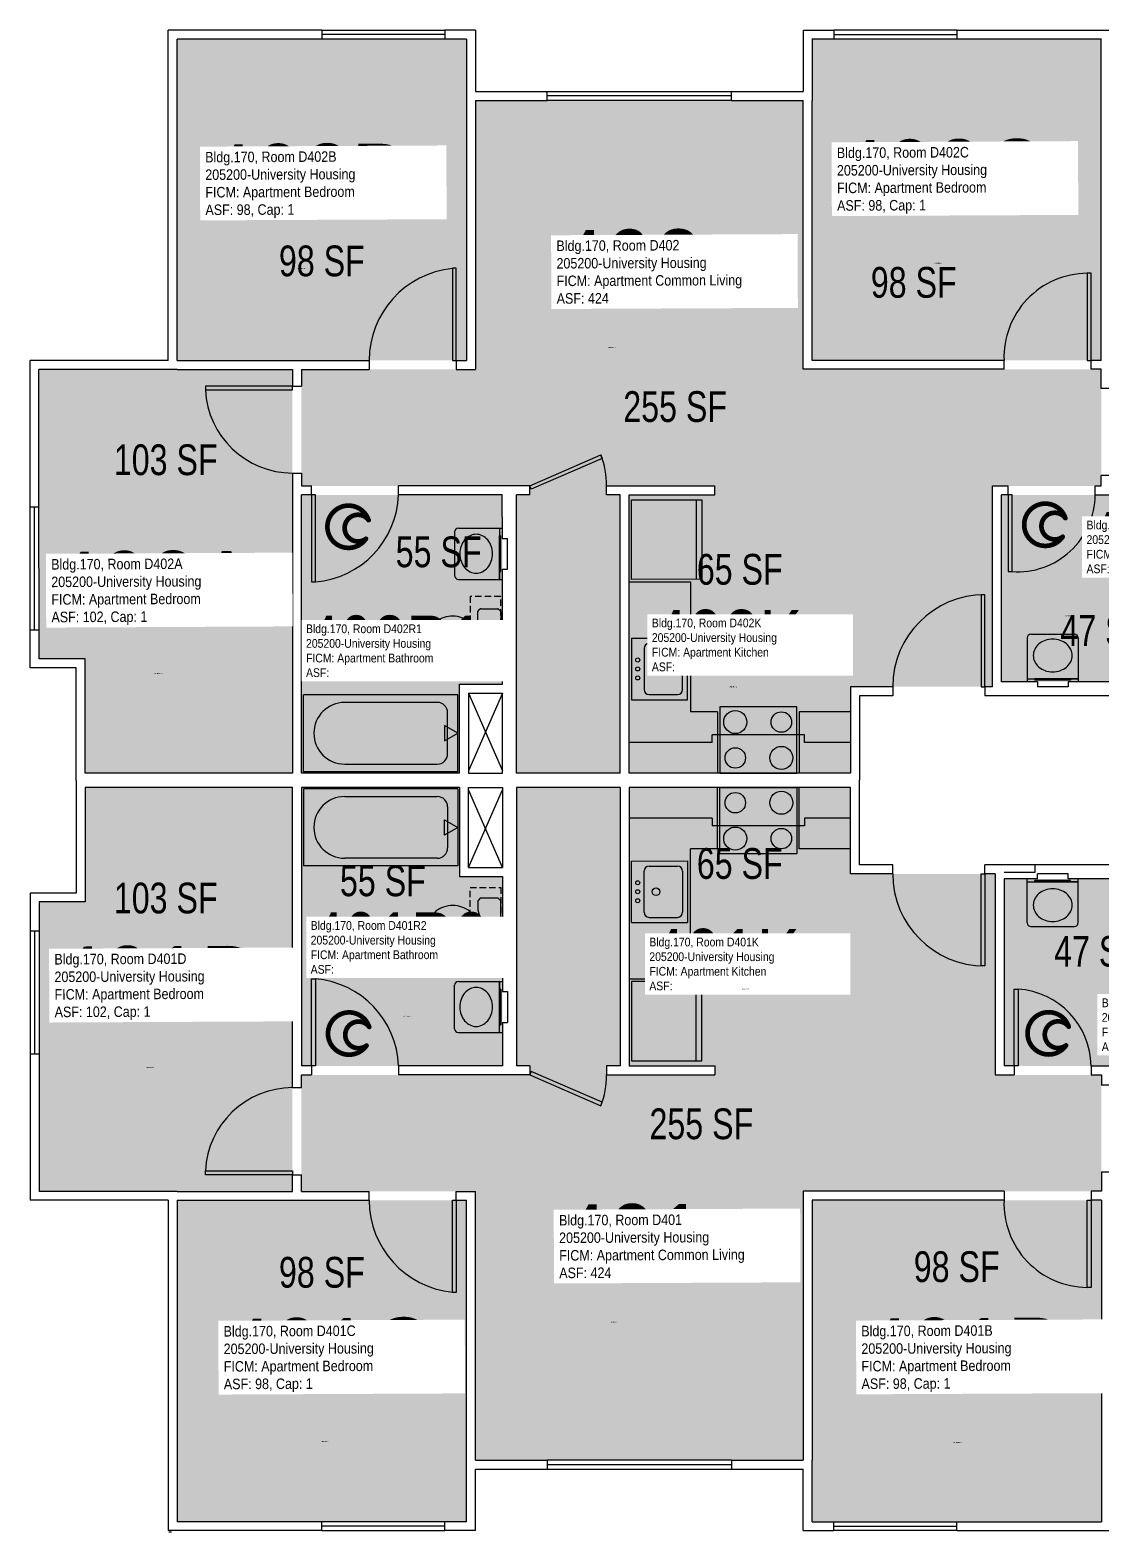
# Model space of a CAD drawing. Header units: inches. Extents: x -54 to 1674, y -51 to 2064.
# Drawn here: x -54 to 365, y 0 to 587 of the extents above; entities that cross this region are included whole.
import ezdxf
from ezdxf.enums import TextEntityAlignment as Align

# ---------------------------------------------------------------- set-up
doc = ezdxf.new("R2010")
doc.units = ezdxf.units.IN
doc.header["$LTSCALE"] = 10
doc.header["$MEASUREMENT"] = 0
doc.linetypes.add('DASHED2', pattern=[0.375, 0.25, -0.125])
doc.layers.get('0').update_dxf_attribs({"linetype": 'CONTINUOUS'})
for name, color, linetype in [('A-DOOR', 2, 'CONTINUOUS'), ('A-FLOR', 3, 'CONTINUOUS'), ('A-GLAZ', 1, 'CONTINUOUS'), ('A-IDEN-ICON', 4, 'CONTINUOUS'), ('A-IDEN-RNUM', 7, 'CONTINUOUS'), ('A-IDEN-SNUM', 4, 'CONTINUOUS'), ('A-IDEN-VNUM', 4, 'CONTINUOUS'), ('A-WALL', 5, 'CONTINUOUS'), ('AREA-TEXT', 3, 'CONTINUOUS'), ('P-SANR-FIXT', 2, 'CONTINUOUS'), ('Rooms-Category-Color', 7, 'CONTINUOUS'), ('Rooms-College-Color', 7, 'CONTINUOUS'), ('Rooms-Department-Color', 7, 'CONTINUOUS'), ('Rooms-Division-Color', 7, 'CONTINUOUS'), ('Rooms-Information', 7, 'CONTINUOUS')]:
    doc.layers.add(name, color=color, linetype=linetype)
doc.styles.add('CP_AREA', font='arial.ttf', dxfattribs={"height": 15})
doc.styles.add('CP_ROOMSNUMBER', font='arial.ttf', dxfattribs={"height": 1})
doc.styles.add('CP_ROOMVNUMBER', font='arial.ttf', dxfattribs={"width": 0.85, "height": 0.075})

# ---------------------------------------------------------------- blocks, each defined once
blk = doc.blocks.new('CPBATH')
at = {"color": 0, "linetype": 'ByBlock', "const_width": 0.0127}
for points in [[(0.0571, 0.0168, 0.861492), (-0.0551, 0, 1)], [(-0.0551, 0, 0.726902), (0.0487, -0.0337, 1)], [(0.0571, 0.0168, 0.729002), (-0.0084, -0.0042, 1)], [(-0.0084, -0.0042, 0.609468), (0.0487, -0.0337, 1)]]:
    blk.add_lwpolyline(points, format="xyb", dxfattribs=at)
at = {"color": 0, "linetype": 'ByBlock', "const_width": 0.00637}
for points in [[(0.0544, 0.0152, 1), (0.0599, 0.0184, 1)], [(0.0459, -0.0353, 1), (0.0515, -0.0321, 1)]]:
    blk.add_lwpolyline(points, format="xyb", close=True, dxfattribs=at)

msp = doc.modelspace()

# ---------------------------------------------------------------- hatches: boundary and pattern name
at = {"layer": 'Rooms-Category-Color', "true_color": 0x728ef3}
for points in [[(3.28, 457.51), (116.28, 457.51), (116.28, 583.01), (3.28, 583.01)], [(251.28, 457.52), (364.28, 457.52), (364.28, 583.02), (251.28, 583.02)], [(360.29, 408.51), (364.29, 408.51), (364.29, 412.51), (364.29, 454.01), (247.79, 454.01), (247.79, 559.01), (119.79, 559.01), (119.79, 454.01), (51.79, 454.01), (51.79, 408.51), (55.79, 408.51), (89.79, 408.51), (141.04, 408.51), (141.04, 405.01), (135.79, 405.01), (135.79, 296.26), (176.29, 296.26), (176.29, 405.01), (171.04, 405.01), (171.04, 408.51), (213.28, 408.51), (213.28, 405.01), (266.29, 405.01), (266.29, 330.06), (321.79, 330.06), (321.79, 408.51)], [(-32.71, 296.26), (48.29, 296.26), (48.28, 454.01), (-50.72, 454.01), (-50.71, 341.01), (-32.71, 341.01)], [(89.79, 405.01), (51.79, 405.01), (51.79, 296.26), (113.54, 296.26), (113.54, 331.01), (130.29, 331.01), (130.29, 405.01)], [(266.29, 405.01), (179.79, 405.01), (179.79, 296.26), (266.29, 296.26)], [(329.29, 405.01), (325.29, 405.01), (325.29, 332.01), (397.79, 332.01), (397.79, 367.01), (437.79, 367.01), (437.79, 405.01), (359.29, 405.01)], [(-32.71, 290.76), (48.29, 290.76), (48.29, 133.01), (-50.71, 133.01), (-50.71, 246.01), (-32.71, 246.01)], [(89.79, 182.01), (51.79, 182.01), (51.79, 290.76), (113.54, 290.76), (113.54, 256.01), (130.29, 256.01), (130.29, 182.01)], [(360.29, 178.51), (364.29, 178.51), (364.29, 174.51), (364.29, 133.01), (247.79, 133.01), (247.79, 28.01), (119.79, 28.01), (119.79, 133.01), (51.79, 133.01), (51.79, 178.51), (55.79, 178.51), (89.79, 178.51), (141.04, 178.51), (141.04, 182.01), (135.79, 182.01), (135.79, 290.76), (176.29, 290.76), (176.29, 182.01), (171.04, 182.01), (171.04, 178.51), (213.28, 178.51), (213.28, 182.01), (266.29, 182.01), (266.29, 256.97), (322.79, 257.01), (322.79, 178.51)], [(266.29, 182.01), (179.79, 182.01), (179.79, 290.76), (266.29, 290.76)], [(330.29, 182.01), (326.29, 182.01), (326.29, 255.01), (398.79, 255.01), (398.79, 220.01), (438.79, 220.01), (438.79, 182.01), (360.29, 182.01)], [(3.29, 129.51), (116.29, 129.51), (116.29, 4.01), (3.29, 4.01)], [(251.29, 129.52), (364.29, 129.52), (364.29, 4.02), (251.29, 4.02)]]:
    msp.add_hatch(color=171, dxfattribs=at).paths.add_polyline_path(points)
at = {"layer": 'Rooms-College-Color', "true_color": 0xadadad}
for points in [[(3.28, 457.51), (116.28, 457.51), (116.28, 583.01), (3.28, 583.01)], [(251.28, 457.52), (364.28, 457.52), (364.28, 583.02), (251.28, 583.02)], [(360.29, 408.51), (364.29, 408.51), (364.29, 412.51), (364.29, 454.01), (247.79, 454.01), (247.79, 559.01), (119.79, 559.01), (119.79, 454.01), (51.79, 454.01), (51.79, 408.51), (55.79, 408.51), (89.79, 408.51), (141.04, 408.51), (141.04, 405.01), (135.79, 405.01), (135.79, 296.26), (176.29, 296.26), (176.29, 405.01), (171.04, 405.01), (171.04, 408.51), (213.28, 408.51), (213.28, 405.01), (266.29, 405.01), (266.29, 330.06), (321.79, 330.06), (321.79, 408.51)], [(-32.71, 296.26), (48.29, 296.26), (48.28, 454.01), (-50.72, 454.01), (-50.71, 341.01), (-32.71, 341.01)], [(89.79, 405.01), (51.79, 405.01), (51.79, 296.26), (113.54, 296.26), (113.54, 331.01), (130.29, 331.01), (130.29, 405.01)], [(266.29, 405.01), (179.79, 405.01), (179.79, 296.26), (266.29, 296.26)], [(329.29, 405.01), (325.29, 405.01), (325.29, 332.01), (397.79, 332.01), (397.79, 367.01), (437.79, 367.01), (437.79, 405.01), (359.29, 405.01)], [(-32.71, 290.76), (48.29, 290.76), (48.29, 133.01), (-50.71, 133.01), (-50.71, 246.01), (-32.71, 246.01)], [(89.79, 182.01), (51.79, 182.01), (51.79, 290.76), (113.54, 290.76), (113.54, 256.01), (130.29, 256.01), (130.29, 182.01)], [(360.29, 178.51), (364.29, 178.51), (364.29, 174.51), (364.29, 133.01), (247.79, 133.01), (247.79, 28.01), (119.79, 28.01), (119.79, 133.01), (51.79, 133.01), (51.79, 178.51), (55.79, 178.51), (89.79, 178.51), (141.04, 178.51), (141.04, 182.01), (135.79, 182.01), (135.79, 290.76), (176.29, 290.76), (176.29, 182.01), (171.04, 182.01), (171.04, 178.51), (213.28, 178.51), (213.28, 182.01), (266.29, 182.01), (266.29, 256.97), (322.79, 257.01), (322.79, 178.51)], [(266.29, 182.01), (179.79, 182.01), (179.79, 290.76), (266.29, 290.76)], [(330.29, 182.01), (326.29, 182.01), (326.29, 255.01), (398.79, 255.01), (398.79, 220.01), (438.79, 220.01), (438.79, 182.01), (360.29, 182.01)], [(3.29, 129.51), (116.29, 129.51), (116.29, 4.01), (3.29, 4.01)], [(251.29, 129.52), (364.29, 129.52), (364.29, 4.02), (251.29, 4.02)]]:
    msp.add_hatch(color=253, dxfattribs=at).paths.add_polyline_path(points)
at = {"layer": 'Rooms-Department-Color', "true_color": 0x604aed}
for points in [[(3.28, 457.51), (116.28, 457.51), (116.28, 583.01), (3.28, 583.01)], [(251.28, 457.52), (364.28, 457.52), (364.28, 583.02), (251.28, 583.02)], [(360.29, 408.51), (364.29, 408.51), (364.29, 412.51), (364.29, 454.01), (247.79, 454.01), (247.79, 559.01), (119.79, 559.01), (119.79, 454.01), (51.79, 454.01), (51.79, 408.51), (55.79, 408.51), (89.79, 408.51), (141.04, 408.51), (141.04, 405.01), (135.79, 405.01), (135.79, 296.26), (176.29, 296.26), (176.29, 405.01), (171.04, 405.01), (171.04, 408.51), (213.28, 408.51), (213.28, 405.01), (266.29, 405.01), (266.29, 330.06), (321.79, 330.06), (321.79, 408.51)], [(-32.71, 296.26), (48.29, 296.26), (48.28, 454.01), (-50.72, 454.01), (-50.71, 341.01), (-32.71, 341.01)], [(89.79, 405.01), (51.79, 405.01), (51.79, 296.26), (113.54, 296.26), (113.54, 331.01), (130.29, 331.01), (130.29, 405.01)], [(266.29, 405.01), (179.79, 405.01), (179.79, 296.26), (266.29, 296.26)], [(329.29, 405.01), (325.29, 405.01), (325.29, 332.01), (397.79, 332.01), (397.79, 367.01), (437.79, 367.01), (437.79, 405.01), (359.29, 405.01)], [(-32.71, 290.76), (48.29, 290.76), (48.29, 133.01), (-50.71, 133.01), (-50.71, 246.01), (-32.71, 246.01)], [(89.79, 182.01), (51.79, 182.01), (51.79, 290.76), (113.54, 290.76), (113.54, 256.01), (130.29, 256.01), (130.29, 182.01)], [(360.29, 178.51), (364.29, 178.51), (364.29, 174.51), (364.29, 133.01), (247.79, 133.01), (247.79, 28.01), (119.79, 28.01), (119.79, 133.01), (51.79, 133.01), (51.79, 178.51), (55.79, 178.51), (89.79, 178.51), (141.04, 178.51), (141.04, 182.01), (135.79, 182.01), (135.79, 290.76), (176.29, 290.76), (176.29, 182.01), (171.04, 182.01), (171.04, 178.51), (213.28, 178.51), (213.28, 182.01), (266.29, 182.01), (266.29, 256.97), (322.79, 257.01), (322.79, 178.51)], [(266.29, 182.01), (179.79, 182.01), (179.79, 290.76), (266.29, 290.76)], [(330.29, 182.01), (326.29, 182.01), (326.29, 255.01), (398.79, 255.01), (398.79, 220.01), (438.79, 220.01), (438.79, 182.01), (360.29, 182.01)], [(3.29, 129.51), (116.29, 129.51), (116.29, 4.01), (3.29, 4.01)], [(251.29, 129.52), (364.29, 129.52), (364.29, 4.02), (251.29, 4.02)]]:
    msp.add_hatch(color=173, dxfattribs=at).paths.add_polyline_path(points)
at = {"layer": 'Rooms-Division-Color', "true_color": 0x604aed}
for points in [[(3.28, 457.51), (116.28, 457.51), (116.28, 583.01), (3.28, 583.01)], [(251.28, 457.52), (364.28, 457.52), (364.28, 583.02), (251.28, 583.02)], [(360.29, 408.51), (364.29, 408.51), (364.29, 412.51), (364.29, 454.01), (247.79, 454.01), (247.79, 559.01), (119.79, 559.01), (119.79, 454.01), (51.79, 454.01), (51.79, 408.51), (55.79, 408.51), (89.79, 408.51), (141.04, 408.51), (141.04, 405.01), (135.79, 405.01), (135.79, 296.26), (176.29, 296.26), (176.29, 405.01), (171.04, 405.01), (171.04, 408.51), (213.28, 408.51), (213.28, 405.01), (266.29, 405.01), (266.29, 330.06), (321.79, 330.06), (321.79, 408.51)], [(-32.71, 296.26), (48.29, 296.26), (48.28, 454.01), (-50.72, 454.01), (-50.71, 341.01), (-32.71, 341.01)], [(89.79, 405.01), (51.79, 405.01), (51.79, 296.26), (113.54, 296.26), (113.54, 331.01), (130.29, 331.01), (130.29, 405.01)], [(266.29, 405.01), (179.79, 405.01), (179.79, 296.26), (266.29, 296.26)], [(329.29, 405.01), (325.29, 405.01), (325.29, 332.01), (397.79, 332.01), (397.79, 367.01), (437.79, 367.01), (437.79, 405.01), (359.29, 405.01)], [(-32.71, 290.76), (48.29, 290.76), (48.29, 133.01), (-50.71, 133.01), (-50.71, 246.01), (-32.71, 246.01)], [(89.79, 182.01), (51.79, 182.01), (51.79, 290.76), (113.54, 290.76), (113.54, 256.01), (130.29, 256.01), (130.29, 182.01)], [(360.29, 178.51), (364.29, 178.51), (364.29, 174.51), (364.29, 133.01), (247.79, 133.01), (247.79, 28.01), (119.79, 28.01), (119.79, 133.01), (51.79, 133.01), (51.79, 178.51), (55.79, 178.51), (89.79, 178.51), (141.04, 178.51), (141.04, 182.01), (135.79, 182.01), (135.79, 290.76), (176.29, 290.76), (176.29, 182.01), (171.04, 182.01), (171.04, 178.51), (213.28, 178.51), (213.28, 182.01), (266.29, 182.01), (266.29, 256.97), (322.79, 257.01), (322.79, 178.51)], [(266.29, 182.01), (179.79, 182.01), (179.79, 290.76), (266.29, 290.76)], [(330.29, 182.01), (326.29, 182.01), (326.29, 255.01), (398.79, 255.01), (398.79, 220.01), (438.79, 220.01), (438.79, 182.01), (360.29, 182.01)], [(3.29, 129.51), (116.29, 129.51), (116.29, 4.01), (3.29, 4.01)], [(251.29, 129.52), (364.29, 129.52), (364.29, 4.02), (251.29, 4.02)]]:
    msp.add_hatch(color=173, dxfattribs=at).paths.add_polyline_path(points)

# ---------------------------------------------------------------- linework, layer by layer
at = {"layer": 'A-DOOR'}
for p, q in [((110.78, 493.51), (110.78, 457.51)), ((112.28, 493.51), (110.78, 493.51)), ((112.28, 457.51), (112.28, 493.51)), ((358.77, 491.52), (358.78, 457.52)), ((360.27, 491.52), (358.77, 491.52)), ((360.28, 457.52), (360.27, 491.52)), ((110.78, 457.51), (112.28, 457.51)), ((358.78, 457.52), (360.28, 457.52)), ((14.28, 447.51), (14.28, 446.01)), ((48.28, 447.51), (14.28, 447.51)), ((14.28, 446.01), (48.28, 446.01)), ((48.28, 446.01), (48.28, 447.51)), ((141.03, 408.51), (168.83, 420.57)), ((169.33, 419.25), (141.54, 407.19)), ((168.83, 420.57), (169.33, 419.25)), ((55.78, 405.01), (55.79, 371.01)), ((57.28, 405.01), (55.78, 405.01)), ((57.29, 371.01), (57.28, 405.01)), ((141.54, 407.19), (141.03, 408.51)), ((327.91, 405.02), (327.91, 375.02)), ((329.41, 405.02), (327.91, 405.02)), ((329.41, 375.02), (329.41, 405.02)), ((55.79, 371.01), (57.29, 371.01)), ((327.91, 375.02), (329.41, 375.02)), ((317.29, 366.02), (317.29, 330.02)), ((318.79, 366.02), (317.29, 366.02)), ((318.79, 330.02), (318.79, 366.02)), ((317.29, 330.02), (318.79, 330.02)), ((317.29, 221.02), (317.29, 257.02)), ((317.29, 257.02), (318.79, 257.02)), ((318.79, 257.02), (318.79, 221.02)), ((318.79, 221.02), (317.29, 221.02)), ((55.79, 216.01), (57.29, 216.01)), ((55.79, 182.01), (55.79, 216.01)), ((57.29, 216.01), (57.29, 182.01)), ((330.29, 212.02), (331.79, 212.02)), ((330.29, 182.02), (330.29, 212.02)), ((331.79, 212.02), (331.79, 182.02)), ((57.29, 182.01), (55.79, 182.01)), ((331.79, 182.02), (330.29, 182.02)), ((141.54, 179.84), (141.04, 178.51)), ((141.04, 178.51), (168.83, 166.46)), ((169.33, 167.78), (141.54, 179.84)), ((168.83, 166.46), (169.33, 167.78)), ((14.29, 141.01), (48.29, 141.01)), ((14.29, 139.51), (14.29, 141.01)), ((48.29, 141.01), (48.29, 139.51)), ((48.29, 139.51), (14.29, 139.51)), ((110.79, 93.51), (110.79, 129.51)), ((110.79, 129.51), (112.29, 129.51)), ((112.29, 129.51), (112.29, 93.51)), ((358.78, 95.52), (358.79, 129.52)), ((358.79, 129.52), (360.29, 129.52)), ((360.29, 129.52), (360.28, 95.52)), ((360.28, 95.52), (358.78, 95.52)), ((112.29, 93.51), (110.79, 93.51))]:
    msp.add_line(p, q, dxfattribs=at)
for centre, radius, start, end in [((114.28, 457.51), 36, 95.58027, 180.00104), ((358.99, 458.78), 32.74, 90.37521, 182.2112), ((48.4, 447.66), 34.15, 182.77323, 269.81318), ((137.03, 408.51), 34, 0.00104, 20.76941), ((54.27, 406.42), 35.54, 274.86122, 357.72518), ((331.54, 405.31), 30.37, 265.97113, 359.44972), ((318.79, 330.02), 36, 90.00104, 180.00104), ((318.79, 257.02), 36, 180.00104, 270.00104), ((54.28, 180.6), 35.54, 2.27689, 85.14085), ((329.7, 181.49), 30.6, 0.98264, 86.08183), ((137.04, 178.51), 34, 339.23266, 0.00104), ((48.4, 139.36), 34.15, 90.1889, 177.22884), ((114.29, 129.51), 36, 180.00104, 264.4218), ((358.99, 128.26), 32.74, 177.79087, 269.62686)]:
    msp.add_arc(centre, radius, start, end, dxfattribs=at)
at = {"layer": 'A-FLOR'}
for p, q in [((130.29, 327.51), (117.04, 297.26)), ((117.04, 327.51), (130.29, 297.26)), ((130.29, 259.51), (117.04, 289.76)), ((117.04, 259.51), (130.29, 289.76))]:
    msp.add_line(p, q, dxfattribs=at)
at = {"layer": 'A-GLAZ'}
for p, q in [((59.78, 586.51), (107.78, 586.51)), ((107.78, 584.76), (59.78, 584.76)), ((107.78, 583.01), (59.78, 583.01)), ((307.78, 586.52), (259.78, 586.52)), ((259.78, 584.77), (307.78, 584.77)), ((259.78, 583.02), (307.78, 583.02)), ((147.78, 562.51), (219.78, 562.52)), ((219.78, 560.77), (147.78, 560.76)), ((219.78, 559.02), (147.78, 559.01)), ((-54.21, 352.26), (-54.22, 400.26)), ((-52.46, 352.26), (-52.47, 400.26)), ((-50.71, 352.26), (-50.72, 400.26)), ((-54.21, 234.76), (-54.21, 186.76)), ((-52.46, 234.76), (-52.46, 186.76)), ((-50.71, 234.76), (-50.71, 186.76)), ((219.79, 28.02), (147.79, 28.01)), ((219.79, 26.27), (147.79, 26.26)), ((147.79, 24.51), (219.79, 24.52)), ((107.79, 4.01), (59.79, 4.01)), ((107.79, 2.26), (59.79, 2.26)), ((59.79, 0.51), (107.79, 0.51)), ((259.79, 4.02), (307.79, 4.02)), ((259.79, 2.27), (307.79, 2.27)), ((307.79, 0.52), (259.79, 0.52))]:
    msp.add_line(p, q, dxfattribs=at)
at = {"layer": 'A-WALL'}
for p, q in [((307.78, 586.52), (367.78, 586.52)), ((59.78, 586.51), (-0.22, 586.51)), ((-0.22, 457.51), (-0.22, 586.51)), ((59.78, 583.01), (3.28, 583.01)), ((3.28, 457.51), (3.28, 583.01)), ((59.78, 586.51), (59.78, 583.01)), ((107.78, 586.51), (107.78, 583.01)), ((119.78, 586.51), (107.78, 586.51)), ((116.28, 583.01), (107.78, 583.01)), ((116.28, 583.01), (116.28, 560.01)), ((119.78, 586.51), (119.78, 562.51)), ((247.78, 586.52), (247.78, 562.52)), ((247.78, 586.52), (259.78, 586.52)), ((251.28, 583.02), (251.28, 559.02)), ((251.28, 583.02), (259.78, 583.02)), ((259.78, 586.52), (259.78, 583.02)), ((307.78, 586.52), (307.78, 583.02)), ((307.78, 583.02), (364.28, 583.02)), ((364.28, 536.52), (364.28, 583.02)), ((116.28, 560.01), (116.28, 457.51)), ((119.78, 562.51), (147.78, 562.51)), ((119.78, 559.01), (147.78, 559.01)), ((119.78, 559.01), (119.78, 454.01)), ((147.78, 559.01), (147.78, 562.51)), ((219.78, 559.02), (219.78, 562.52)), ((219.78, 562.52), (247.78, 562.52)), ((219.78, 559.02), (247.78, 559.02)), ((247.78, 454.02), (247.78, 559.02)), ((251.28, 457.52), (251.28, 559.02)), ((364.28, 457.52), (364.28, 536.52)), ((-0.22, 457.51), (-54.22, 457.51)), ((-54.22, 400.26), (-54.22, 457.51)), ((3.28, 457.51), (78.28, 457.51)), ((78.28, 457.51), (78.28, 454.01)), ((112.28, 457.51), (112.28, 454.01)), ((112.28, 457.51), (116.28, 457.51)), ((326.28, 457.52), (251.28, 457.52)), ((326.28, 454.02), (326.28, 457.52)), ((360.28, 454.02), (360.28, 457.52)), ((364.28, 457.52), (360.28, 457.52)), ((3.28, 454.01), (-50.72, 454.01)), ((-50.72, 400.26), (-50.72, 454.01)), ((3.28, 454.01), (48.28, 454.01)), ((48.28, 454.01), (48.28, 447.51)), ((51.78, 454.01), (51.78, 447.51)), ((51.78, 454.01), (78.28, 454.01)), ((112.28, 454.01), (119.78, 454.01)), ((326.28, 454.02), (247.78, 454.02)), ((364.28, 454.02), (360.28, 454.02)), ((364.28, 446.52), (364.28, 454.02)), ((48.28, 447.51), (51.78, 447.51)), ((367.78, 446.52), (364.28, 446.52)), ((48.28, 413.51), (51.78, 413.51)), ((48.28, 413.51), (48.29, 296.26)), ((367.76, 412.52), (364.28, 412.52)), ((364.28, 408.52), (364.28, 412.52)), ((51.78, 408.51), (55.78, 408.51)), ((55.78, 405.01), (51.78, 405.01)), ((51.79, 296.26), (51.78, 405.01)), ((55.78, 405.01), (55.78, 408.51)), ((55.78, 405.01), (55.78, 408.51)), ((89.78, 405.01), (89.78, 408.51)), ((141.03, 408.51), (89.78, 408.51)), ((130.28, 405.01), (89.78, 405.01)), ((130.29, 388.01), (130.28, 405.01)), ((135.79, 296.26), (135.78, 405.01)), ((141.03, 405.01), (141.03, 408.51)), ((171.03, 408.51), (213.27, 408.52)), ((171.03, 405.01), (171.03, 408.51)), ((176.29, 296.26), (176.28, 405.01)), ((179.78, 405.01), (213.27, 405.02)), ((179.79, 296.26), (179.78, 405.01)), ((213.27, 405.02), (213.27, 408.52)), ((321.78, 408.52), (327.91, 408.52)), ((321.79, 330.02), (321.78, 408.52)), ((327.91, 405.02), (325.28, 405.02)), ((325.29, 332.02), (325.28, 405.02)), ((327.91, 405.02), (327.91, 408.52)), ((361.91, 405.02), (361.91, 408.52)), ((361.91, 408.52), (364.28, 408.52)), ((361.91, 405.02), (438.78, 405.02)), ((-54.22, 400.26), (-50.72, 400.26)), ((130.29, 388.01), (132.29, 388.01)), ((132.29, 376.01), (132.29, 388.01)), ((130.29, 376.01), (132.29, 376.01)), ((130.29, 331.01), (130.29, 376.01)), ((-54.21, 352.26), (-50.71, 352.26)), ((-54.21, 337.51), (-54.21, 352.26)), ((-50.71, 341.01), (-50.71, 352.26)), ((-32.71, 341.01), (-50.71, 341.01)), ((-32.71, 296.26), (-32.71, 341.01)), ((-36.21, 337.51), (-54.21, 337.51)), ((-36.21, 293.51), (-36.21, 337.51)), ((113.54, 331.01), (130.29, 331.01)), ((113.54, 296.26), (113.54, 331.01)), ((282.79, 330.02), (266.29, 330.02)), ((266.29, 330.02), (266.29, 296.27)), ((321.79, 330.02), (318.79, 330.02)), ((339.29, 332.02), (325.29, 332.02)), ((339.29, 332.02), (339.29, 330.02)), ((351.29, 330.02), (339.29, 330.02)), ((351.29, 332.02), (351.29, 330.02)), ((398.79, 332.02), (351.29, 332.02)), ((117.04, 327.51), (130.29, 327.51)), ((117.04, 327.51), (117.04, 296.26)), ((130.29, 296.26), (130.29, 327.51)), ((282.79, 326.52), (269.79, 326.52)), ((269.79, 326.52), (269.79, 293.52)), ((405.54, 326.52), (318.79, 326.52)), ((-36.21, 293.51), (-36.21, 249.51)), ((48.29, 296.26), (-32.71, 296.26)), ((113.54, 296.26), (51.79, 296.26)), ((117.04, 296.26), (130.29, 296.26)), ((176.29, 296.26), (135.79, 296.26)), ((266.29, 296.27), (179.79, 296.26)), ((269.79, 260.52), (269.79, 293.52)), ((48.29, 290.76), (-32.71, 290.76)), ((-32.71, 290.76), (-32.71, 246.01)), ((48.29, 173.51), (48.29, 290.76)), ((113.54, 290.76), (51.79, 290.76)), ((51.79, 290.76), (51.79, 182.01)), ((113.54, 290.76), (113.54, 256.01)), ((117.04, 290.76), (130.29, 290.76)), ((117.04, 259.51), (117.04, 290.76)), ((130.29, 290.76), (130.29, 259.51)), ((176.29, 290.76), (135.79, 290.76)), ((135.79, 290.76), (135.79, 182.01)), ((176.29, 290.76), (176.29, 182.01)), ((266.29, 290.77), (179.79, 290.76)), ((179.79, 290.76), (179.79, 182.01)), ((266.29, 257.02), (266.29, 290.77)), ((117.04, 259.51), (130.29, 259.51)), ((282.79, 260.52), (269.79, 260.52)), ((326.29, 260.52), (318.79, 260.52)), ((338.29, 260.52), (326.29, 260.52)), ((338.29, 260.52), (338.29, 257.52)), ((405.54, 260.52), (338.29, 260.52)), ((113.54, 256.01), (130.29, 256.01)), ((130.29, 256.01), (130.29, 211.01)), ((282.79, 257.02), (266.29, 257.02)), ((322.79, 257.02), (318.79, 257.02)), ((322.79, 257.02), (322.79, 178.52)), ((338.29, 257.52), (326.29, 257.52)), ((339.29, 255.02), (326.29, 255.02)), ((326.29, 255.02), (326.29, 182.02)), ((339.29, 255.02), (339.29, 257.02)), ((351.29, 257.02), (339.29, 257.02)), ((351.29, 255.02), (351.29, 257.02)), ((398.79, 255.02), (351.29, 255.02)), ((-36.21, 249.51), (-54.21, 249.51)), ((-54.21, 249.51), (-54.21, 234.76)), ((-32.71, 246.01), (-50.71, 246.01)), ((-50.71, 246.01), (-50.71, 234.76)), ((-54.21, 234.76), (-50.71, 234.76)), ((130.29, 211.01), (132.29, 211.01)), ((132.29, 211.01), (132.29, 199.01)), ((130.29, 199.01), (132.29, 199.01)), ((130.29, 199.01), (130.29, 182.01)), ((-54.21, 186.76), (-50.71, 186.76)), ((-54.21, 186.76), (-54.21, 129.51)), ((-50.71, 186.76), (-50.71, 133.01)), ((55.79, 182.01), (51.79, 182.01)), ((55.79, 182.01), (55.79, 178.51)), ((55.79, 182.01), (55.79, 178.51)), ((89.79, 182.01), (89.79, 178.51)), ((130.29, 182.01), (89.79, 182.01)), ((141.04, 182.01), (141.04, 178.51)), ((171.04, 182.01), (171.04, 178.51)), ((179.79, 182.01), (213.28, 182.02)), ((213.28, 182.02), (213.28, 178.52)), ((330.29, 182.02), (326.29, 182.02)), ((330.29, 182.02), (330.29, 178.52)), ((360.29, 182.02), (360.29, 178.52)), ((360.29, 182.02), (438.79, 182.02)), ((51.79, 178.51), (55.79, 178.51)), ((141.04, 178.51), (89.79, 178.51)), ((171.04, 178.51), (213.28, 178.52)), ((322.79, 178.52), (330.29, 178.52)), ((360.29, 178.52), (364.29, 178.52)), ((364.29, 178.52), (364.29, 174.52)), ((48.29, 173.51), (51.79, 173.51)), ((367.76, 174.52), (364.29, 174.52)), ((48.29, 139.51), (51.79, 139.51)), ((48.29, 133.01), (48.29, 139.51)), ((51.79, 133.01), (51.79, 139.51)), ((367.79, 140.52), (364.29, 140.52)), ((364.29, 140.52), (364.29, 133.02)), ((-0.21, 129.51), (-54.21, 129.51)), ((3.29, 133.01), (-50.71, 133.01)), ((-0.21, 129.51), (-0.21, 0.51)), ((3.29, 133.01), (48.29, 133.01)), ((3.29, 129.51), (3.29, 4.01)), ((3.29, 129.51), (78.29, 129.51)), ((51.79, 133.01), (78.29, 133.01)), ((78.29, 129.51), (78.29, 133.01)), ((112.29, 129.51), (112.29, 133.01)), ((112.29, 133.01), (119.79, 133.01)), ((112.29, 129.51), (116.29, 129.51)), ((116.29, 27.01), (116.29, 129.51)), ((119.79, 28.01), (119.79, 133.01)), ((326.29, 133.02), (247.79, 133.02)), ((247.79, 133.02), (247.79, 28.02)), ((326.29, 129.52), (251.29, 129.52)), ((251.29, 129.52), (251.29, 28.02)), ((326.29, 133.02), (326.29, 129.52)), ((360.29, 133.02), (360.29, 129.52)), ((364.29, 133.02), (360.29, 133.02)), ((364.29, 129.52), (360.29, 129.52)), ((364.29, 129.52), (364.29, 50.52)), ((364.29, 50.52), (364.29, 4.02)), ((116.29, 4.01), (116.29, 27.01)), ((119.79, 28.01), (147.79, 28.01)), ((119.79, 24.51), (147.79, 24.51)), ((119.79, 0.51), (119.79, 24.51)), ((147.79, 28.01), (147.79, 24.51)), ((219.79, 28.02), (247.79, 28.02)), ((219.79, 28.02), (219.79, 24.52)), ((219.79, 24.52), (247.79, 24.52)), ((247.79, 0.52), (247.79, 24.52)), ((251.29, 4.02), (251.29, 28.02)), ((59.79, 0.51), (-0.21, 0.51)), ((0, 0), (1, 0)), ((0, 0), (1, 0)), ((59.79, 4.01), (3.29, 4.01)), ((59.79, 0.51), (59.79, 4.01)), ((116.29, 4.01), (107.79, 4.01)), ((107.79, 0.51), (107.79, 4.01)), ((119.79, 0.51), (107.79, 0.51)), ((247.79, 0.52), (259.79, 0.52)), ((251.29, 4.02), (259.79, 4.02)), ((259.79, 0.52), (259.79, 4.02)), ((307.79, 4.02), (364.29, 4.02)), ((307.79, 0.52), (307.79, 4.02)), ((307.79, 0.52), (367.79, 0.52))]:
    msp.add_line(p, q, dxfattribs=at)
at = {"layer": 'A-WALL', "linetype": 'Continuous'}
for p, q in [((51.78, 413.51), (51.78, 408.51)), ((141.03, 405.01), (135.78, 405.01)), ((176.28, 405.01), (171.03, 405.01)), ((282.79, 330.02), (282.79, 326.52)), ((318.79, 330.02), (318.79, 326.52)), ((282.79, 257.02), (282.79, 260.52)), ((318.79, 257.02), (318.79, 260.52)), ((141.04, 182.01), (135.79, 182.01)), ((176.29, 182.01), (171.04, 182.01)), ((51.79, 173.51), (51.79, 178.51))]:
    msp.add_line(p, q, dxfattribs=at)
at = {"layer": 'P-SANR-FIXT'}
for p, q in [((180.77, 403.01), (208.27, 403.02)), ((180.77, 372.01), (180.77, 403.01)), ((206.02, 403.02), (206.02, 372.02)), ((208.27, 403.02), (208.27, 372.02)), ((111.66, 390.51), (111.66, 373.51)), ((113.16, 392.01), (130.29, 392.01)), ((129.16, 392.01), (129.16, 372.01)), ((129.16, 389.01), (129.66, 389.01)), ((129.16, 372.01), (129.16, 389.01)), ((129.66, 375.01), (129.66, 389.01)), ((113.16, 372.01), (130.29, 372.01)), ((129.16, 375.01), (129.66, 375.01)), ((179.79, 371.01), (203.79, 371.02)), ((208.27, 372.02), (180.77, 372.01)), ((203.79, 371.02), (203.79, 320.27)), ((120.66, 359.51), (121.54, 360.39)), ((120.66, 356.07), (120.66, 359.51)), ((121.83, 360.51), (128.49, 360.51)), ((128.78, 360.39), (129.66, 359.51)), ((129.66, 359.51), (129.66, 340.51)), ((121.66, 352.51), (120.68, 355.96)), ((121.66, 347.51), (121.66, 352.51)), ((120.66, 344.01), (121.66, 347.51)), ((180.69, 349.01), (202.69, 349.02)), ((180.69, 349.01), (180.69, 325.01)), ((187.69, 347.01), (198.69, 347.01)), ((202.69, 325.02), (202.69, 349.02)), ((335.29, 349.14), (335.29, 332.02)), ((336.79, 350.64), (353.79, 350.64)), ((355.29, 349.14), (355.29, 332.02)), ((120.66, 340.69), (120.66, 344.01)), ((121.66, 339.51), (120.78, 340.39)), ((129.66, 340.51), (128.66, 339.51)), ((185.69, 345.01), (185.69, 329.01)), ((200.69, 329.01), (200.69, 345.01)), ((128.66, 339.51), (121.66, 339.51)), ((335.29, 333.14), (355.29, 333.14)), ((338.29, 333.14), (338.29, 332.64)), ((355.29, 333.14), (338.29, 333.14)), ((352.29, 332.64), (338.29, 332.64)), ((352.29, 333.14), (352.29, 332.64)), ((112.91, 326.89), (52.66, 326.89)), ((52.66, 296.89), (52.66, 326.89)), ((104.88, 323.94), (68.73, 323.94)), ((112.91, 296.89), (112.91, 326.89)), ((180.69, 325.01), (202.69, 325.02)), ((187.69, 327.01), (198.69, 327.01)), ((108.89, 303.85), (108.89, 319.92)), ((214.29, 320.27), (203.79, 320.27)), ((214.29, 320.27), (214.29, 296.27)), ((245.29, 322.27), (215.29, 322.27)), ((215.29, 322.27), (215.29, 296.27)), ((245.29, 296.27), (245.29, 322.27)), ((246.29, 320.27), (246.29, 296.27)), ((266.29, 320.27), (246.29, 320.27)), ((112.91, 311.89), (107.72, 314.89)), ((107.72, 314.89), (107.72, 308.89)), ((107.72, 308.89), (112.91, 311.89)), ((212.29, 308.27), (212.29, 311.27)), ((248.29, 311.27), (212.29, 311.27)), ((248.29, 308.27), (248.29, 311.27)), ((212.29, 308.27), (179.79, 308.26)), ((266.29, 308.27), (248.29, 308.27)), ((68.73, 299.84), (104.88, 299.84)), ((112.91, 296.89), (52.66, 296.89)), ((215.29, 296.27), (245.29, 296.27)), ((112.91, 290.14), (52.66, 290.14)), ((52.66, 290.14), (52.66, 260.14)), ((112.91, 290.14), (112.91, 260.14)), ((214.29, 266.77), (214.29, 290.77)), ((215.29, 264.77), (215.29, 290.77)), ((215.29, 290.77), (245.29, 290.77)), ((245.29, 290.77), (245.29, 264.77)), ((246.29, 266.77), (246.29, 290.77)), ((68.73, 287.19), (104.88, 287.19)), ((108.9, 283.17), (108.9, 267.1)), ((107.72, 278.14), (112.91, 275.14)), ((107.72, 272.14), (107.72, 278.14)), ((212.29, 278.77), (179.79, 278.76)), ((212.29, 278.77), (212.29, 275.77)), ((248.29, 275.77), (212.29, 275.77)), ((248.29, 278.77), (248.29, 275.77)), ((266.29, 278.77), (248.29, 278.77)), ((112.91, 275.14), (107.72, 272.14)), ((214.29, 266.77), (203.79, 266.77)), ((203.79, 216.02), (203.79, 266.77)), ((245.29, 264.77), (215.29, 264.77)), ((266.29, 266.77), (246.29, 266.77)), ((112.91, 260.14), (52.66, 260.14)), ((104.88, 263.09), (68.73, 263.09)), ((180.69, 262.01), (202.69, 262.02)), ((180.69, 238.01), (180.69, 262.01)), ((187.69, 260.01), (198.69, 260.01)), ((202.69, 262.02), (202.69, 238.02)), ((185.69, 242.01), (185.69, 258.01)), ((200.69, 258.01), (200.69, 242.01)), ((335.29, 237.89), (335.29, 255.02)), ((335.29, 253.89), (355.29, 253.89)), ((338.29, 253.89), (338.29, 254.39)), ((352.29, 254.39), (338.29, 254.39)), ((355.29, 253.89), (338.29, 253.89)), ((352.29, 253.89), (352.29, 254.39)), ((355.29, 237.89), (355.29, 255.02)), ((120.66, 246.34), (120.66, 243.01)), ((121.66, 247.51), (120.79, 246.64)), ((128.66, 247.51), (121.66, 247.51)), ((129.66, 246.51), (128.66, 247.51)), ((129.66, 227.51), (129.66, 246.51)), ((120.66, 243.01), (121.66, 239.51)), ((121.66, 239.51), (121.66, 234.51)), ((180.69, 238.01), (202.69, 238.02)), ((187.69, 240.01), (198.69, 240.01)), ((336.79, 236.39), (353.79, 236.39)), ((120.66, 230.95), (120.66, 227.51)), ((121.66, 234.51), (120.68, 231.07)), ((120.66, 227.51), (121.54, 226.64)), ((121.84, 226.51), (128.49, 226.51)), ((128.79, 226.64), (129.66, 227.51)), ((111.66, 196.51), (111.66, 213.51)), ((113.16, 215.01), (130.29, 215.01)), ((129.16, 195.01), (129.16, 215.01)), ((129.16, 215.01), (129.16, 198.01)), ((129.16, 212.01), (129.66, 212.01)), ((129.66, 212.01), (129.66, 198.01)), ((179.79, 216.01), (203.79, 216.02)), ((208.28, 215.02), (180.78, 215.01)), ((180.78, 215.01), (180.78, 184.01)), ((206.03, 184.02), (206.03, 215.02)), ((208.28, 184.02), (208.28, 215.02)), ((113.16, 195.01), (130.29, 195.01)), ((129.16, 198.01), (129.66, 198.01)), ((180.78, 184.01), (208.28, 184.02))]:
    msp.add_line(p, q, dxfattribs=at)
at = {"layer": 'P-SANR-FIXT', "linetype": 'DASHED2'}
for p, q in [((117.66, 365.36), (117.66, 335.36)), ((129.66, 365.36), (117.66, 365.36)), ((129.66, 335.36), (129.66, 365.36)), ((117.66, 335.36), (129.66, 335.36)), ((117.66, 221.67), (117.66, 251.67)), ((117.66, 251.67), (129.66, 251.67)), ((129.66, 251.67), (129.66, 221.67)), ((129.66, 221.67), (117.66, 221.67))]:
    msp.add_line(p, q, dxfattribs=at)
at = {"layer": 'P-SANR-FIXT'}
for centre, radius in [((183.19, 340.52), 0.791), ((183.19, 337.02), 0.791), ((190.31, 337.01), 1.5), ((183.19, 333.52), 0.791), ((221.29, 316.27), 4.5), ((239.29, 316.27), 4), ((221.29, 302.27), 4), ((239.29, 302.27), 4.5), ((221.29, 284.77), 4), ((239.29, 284.77), 4.5), ((221.29, 270.77), 4.5), ((239.29, 270.77), 4), ((183.19, 253.51), 0.791), ((183.19, 250.01), 0.791), ((183.19, 246.51), 0.791), ((190.32, 250.01), 1.5)]:
    msp.add_circle(centre, radius, dxfattribs=at)
for centre, radius, start, end in [((113.16, 390.51), 1.5, 90.00104, 180.00104), ((121.39, 382.46), 7.65, 139.90013, 160.77168), ((120.58, 383.14), 6.59, 116.19262, 139.90013), ((120.06, 384.19), 5.42, 90.00104, 116.19262), ((120.06, 384.19), 5.42, 63.80945, 90.00104), ((119.54, 383.14), 6.59, 40.10194, 63.80945), ((118.73, 382.46), 7.65, 19.23039, 40.10194), ((122.66, 382.01), 9, 160.77168, 180.00104), ((122.66, 382.01), 9, 180.00104, 199.23039), ((117.46, 382.01), 9, 0.00104, 19.23039), ((117.46, 382.01), 9, 340.77168, 0.00104), ((121.39, 381.57), 7.65, 199.23039, 220.10194), ((120.58, 380.89), 6.59, 220.10194, 243.80945), ((119.54, 380.89), 6.59, 296.19262, 319.90013), ((118.73, 381.57), 7.65, 319.90013, 340.77168), ((113.16, 373.51), 1.5, 180.00104, 270.00104), ((120.06, 379.83), 5.42, 243.80945, 270.00104), ((120.06, 379.83), 5.42, 270.00104, 296.19262), ((121.83, 360.1), 0.418, 90.00104, 135.00104), ((128.49, 360.1), 0.418, 45.00104, 90.00104), ((107.96, 350.01), 6.3, 153.29985, 180.00104), ((109.38, 349.3), 7.89, 129.4735, 153.29985), ((110.88, 347.48), 10.24, 108.83642, 129.4735), ((110.33, 349.08), 8.55, 86.2256, 108.83642), ((110.9, 346.44), 11.18, 71.16565, 90.00104), ((111.49, 348.19), 9.33, 50.52858, 71.16565), ((112.41, 349.3), 7.89, 26.70223, 50.52858), ((113.83, 350.01), 6.3, 0.00104, 26.70223), ((107.96, 350.01), 6.3, 180.00104, 206.70223), ((109.38, 350.73), 7.89, 206.70223, 230.52858), ((112.41, 350.73), 7.89, 309.4735, 333.29985), ((113.83, 350.01), 6.3, 333.29985, 0.00104), ((121.24, 349.45), 0.418, 0.00104, 15.94643), ((187.69, 345.01), 2, 90.00104, 180.00104), ((198.69, 345.01), 2, 0.00104, 90.00104), ((336.79, 349.14), 1.5, 90.00104, 180.00104), ((344.16, 341.72), 6.59, 130.10194, 153.80945), ((344.84, 340.91), 7.65, 109.23039, 130.10194), ((345.29, 339.64), 9, 90.00104, 109.23039), ((345.29, 339.64), 9, 70.77168, 90.00104), ((345.73, 340.91), 7.65, 49.90013, 70.77168), ((346.41, 341.72), 6.59, 26.19262, 49.90013), ((353.79, 349.14), 1.5, 0.00104, 90.00104), ((110.3, 351.84), 9.33, 230.52858, 251.16565), ((110.9, 353.59), 11.18, 251.16565, 270.00104), ((110.9, 353.59), 11.18, 270.00104, 288.83642), ((111.49, 351.84), 9.33, 288.83642, 309.4735), ((121.08, 340.69), 0.418, 180.00104, 225.00104), ((343.11, 342.24), 5.42, 153.80945, 180.00104), ((343.11, 342.24), 5.42, 180.00104, 206.19262), ((347.47, 342.24), 5.42, 0.00104, 26.19262), ((347.47, 342.24), 5.42, 333.80945, 0.00104), ((344.16, 342.76), 6.59, 206.19262, 229.90013), ((344.84, 343.57), 7.65, 229.90013, 250.77168), ((345.29, 344.84), 9, 250.77168, 270.00104), ((345.29, 344.84), 9, 270.00104, 289.23039), ((345.73, 343.57), 7.65, 289.23039, 310.10194), ((346.41, 342.76), 6.59, 310.10194, 333.80945), ((187.69, 329.01), 2, 180.00104, 270.00104), ((198.69, 329.01), 2, 270.00104, 0.00104), ((68.73, 311.89), 12.05, 90.00104, 270.00104), ((104.88, 319.92), 4.02, 0.00104, 90.00104), ((104.88, 303.85), 4.02, 270.00104, 0.00104), ((68.73, 275.14), 12.05, 90.00104, 270.00104), ((104.88, 283.17), 4.02, 0.00104, 90.00104), ((104.88, 267.1), 4.02, 270.00104, 0.00104), ((187.69, 258.01), 2, 90.00104, 180.00104), ((198.69, 258.01), 2, 0.00104, 90.00104), ((121.08, 246.34), 0.418, 135.00104, 180.00104), ((343.11, 244.79), 5.42, 153.80945, 180.00104), ((344.16, 244.27), 6.59, 130.10194, 153.80945), ((344.84, 243.46), 7.65, 109.23039, 130.10194), ((345.29, 242.19), 9, 90.00104, 109.23039), ((345.29, 242.19), 9, 70.77168, 90.00104), ((345.73, 243.46), 7.65, 49.90013, 70.77168), ((346.41, 244.27), 6.59, 26.19262, 49.90013), ((347.47, 244.79), 5.42, 0.00104, 26.19262), ((109.38, 236.3), 7.89, 129.4735, 153.29985), ((110.3, 235.19), 9.33, 108.83642, 129.4735), ((110.9, 233.44), 11.18, 90.00104, 108.83642), ((110.9, 233.44), 11.18, 71.16565, 90.00104), ((111.49, 235.19), 9.33, 50.52858, 71.16565), ((112.41, 236.3), 7.89, 26.70223, 50.52858), ((187.69, 242.01), 2, 180.00104, 270.00104), ((198.69, 242.01), 2, 270.00104, 0.00104), ((343.11, 244.79), 5.42, 180.00104, 206.19262), ((344.16, 245.31), 6.59, 206.19262, 229.90013), ((346.41, 245.31), 6.59, 310.10194, 333.80945), ((347.47, 244.79), 5.42, 333.80945, 0.00104), ((107.97, 237.01), 6.3, 153.29985, 180.00104), ((107.97, 237.01), 6.3, 180.00104, 206.70223), ((113.83, 237.01), 6.3, 0.00104, 26.70223), ((113.83, 237.01), 6.3, 333.29985, 0.00104), ((121.24, 237.57), 0.418, 344.05564, 0.00104), ((336.79, 237.89), 1.5, 180.00104, 270.00104), ((344.84, 246.12), 7.65, 229.90013, 250.77168), ((345.29, 247.39), 9, 250.77168, 270.00104), ((345.29, 247.39), 9, 270.00104, 289.23039), ((345.73, 246.12), 7.65, 289.23039, 310.10194), ((353.79, 237.89), 1.5, 270.00104, 0.00104), ((109.38, 237.73), 7.89, 206.70223, 230.52858), ((110.88, 239.54), 10.24, 230.52858, 251.16565), ((110.33, 237.94), 8.55, 251.16565, 273.77647), ((110.9, 240.59), 11.18, 270.00104, 288.83642), ((111.49, 238.84), 9.33, 288.83642, 309.4735), ((112.41, 237.73), 7.89, 309.4735, 333.29985), ((121.84, 226.93), 0.418, 225.00104, 270.00104), ((128.49, 226.93), 0.418, 270.00104, 315.00104), ((113.16, 213.51), 1.5, 90.00104, 180.00104), ((120.58, 206.14), 6.59, 116.19262, 139.90013), ((120.06, 207.19), 5.42, 90.00104, 116.19262), ((120.06, 207.19), 5.42, 63.80945, 90.00104), ((119.55, 206.14), 6.59, 40.10194, 63.80945), ((122.67, 205.01), 9, 160.77168, 180.00104), ((121.39, 205.46), 7.65, 139.90013, 160.77168), ((118.73, 205.46), 7.65, 19.23039, 40.10194), ((117.46, 205.01), 9, 0.00104, 19.23039), ((122.67, 205.01), 9, 180.00104, 199.23039), ((121.39, 204.57), 7.65, 199.23039, 220.10194), ((120.58, 203.89), 6.59, 220.10194, 243.80945), ((119.55, 203.89), 6.59, 296.19262, 319.90013), ((118.73, 204.57), 7.65, 319.90013, 340.77168), ((117.46, 205.01), 9, 340.77168, 0.00104), ((113.16, 196.51), 1.5, 180.00104, 270.00104), ((120.06, 202.83), 5.42, 243.80945, 270.00104), ((120.06, 202.83), 5.42, 270.00104, 296.19262)]:
    msp.add_arc(centre, radius, start, end, dxfattribs=at)

# ---------------------------------------------------------------- block references
at = {"layer": 'A-IDEN-ICON', "xscale": 144.0000000054818, "yscale": 144.0000000054818, "zscale": 144.0000000054818, "rotation": 1.252884216708593}
for p in [(69.88, 392.54), (342.08, 393.32), (70.11, 194.63), (343.39, 194.71)]:
    msp.add_blockref('CPBATH', p, dxfattribs=at)

# ---------------------------------------------------------------- texts
at = {"layer": 'A-IDEN-RNUM', "style": 'CP_ROOMSNUMBER'}
for s, rotation, p in [('0402-B0', 0.2938, (50.31, 493.22)), ('0402-C0', 0.27218, (299.12, 495.32)), ('0402-00', 0.27608, (171.65, 462.33)), ('0402-A0', 0.2938, (-5.5, 335.1)), ('0401-D0', 0.27608, (-8.78, 181.15)), ('0401-00', 0.27608, (172.67, 81.79)), ('0401-C0', 0.27218, (59.56, 35.1)), ('0401-B0', 0.27608, (306.63, 34.78))]:
    msp.add_text(s, height=0.36, rotation=rotation, dxfattribs=at).set_placement(p)
for s, p in [('0402-R2', (350.25, 357.54)), ('0402-R1', (88.78, 353.35)), ('0402-K0', (219.06, 329.86)), ('0401-K0', (224.05, 211.79)), ('0401-R2', (91.76, 201.19))]:
    msp.add_text(s, height=0.36, dxfattribs=at).set_placement(p)
at = {"layer": 'A-IDEN-SNUM', "style": 'CP_ROOMSNUMBER'}
for s, rotation, p in [('1700D402B0', 0.2938, (50.31, 493.22)), ('1700D402C0', 0.27218, (299.12, 495.32)), ('1700D40200', 0.27608, (171.65, 462.33)), ('1700D402A0', 0.2938, (-5.5, 335.1)), ('1700D401D0', 0.27608, (-8.78, 181.15)), ('1700D40100', 0.27608, (172.67, 81.79)), ('1700D401C0', 0.27218, (59.56, 35.1)), ('1700D401B0', 0.27608, (306.63, 34.78))]:
    msp.add_text(s, height=0.36, rotation=rotation, dxfattribs=at).set_placement(p)
for s, p in [('1700D402R2', (350.25, 357.54)), ('1700D402R1', (88.78, 353.35)), ('1700D402K0', (219.06, 329.86)), ('1700D401K0', (224.05, 211.79)), ('1700D401R2', (91.76, 201.19))]:
    msp.add_text(s, height=0.36, dxfattribs=at).set_placement(p)
at = {"layer": 'A-IDEN-VNUM', "style": 'CP_ROOMVNUMBER', "width": 0.85}
for s, rotation, p in [('402B', 0.27218, (14.32, 513.01)), ('402C', 0.27218, (261.08, 514.7)), ('402', 0.27218, (151.52, 479.58)), ('402A', 0.27622, (-45.84, 353.99)), ('401D', 0.27218, (-44.59, 199.77)), ('401', 0.27218, (152.54, 99.04)), ('401C', 0.27218, (21.51, 54.48)), ('401B', 0.27218, (270.63, 54.57))]:
    msp.add_text(s, height=28.8, rotation=rotation, dxfattribs=at).set_placement(p)
at = {"layer": 'A-IDEN-VNUM', "style": 'CP_ROOMVNUMBER'}
for s, width, p in [('402R2', 0.7, (358.51, 374.33)), ('402R1', 0.7, (53.6, 333.8)), ('402K', 0.75, (188.7, 336.07)), ('401R2', 0.7, (55.43, 217.93)), ('401K', 0.75, (187.72, 211.46))]:
    msp.add_text(s, height=24, dxfattribs=dict(at, width=width)).set_placement(p)
at = {"layer": 'AREA-TEXT', "style": 'CP_AREA', "width": 0.75}
for s, p in [('98 SF', (59.78, 496.36)), ('98 SF', (291.01, 487.98)), ('255 SF', (197.8, 439.48)), ('103 SF', (-1.21, 418.71)), ('55 SF', (105.4, 382.75)), ('65 SF', (223.04, 375.93)), ('47 SF', (365.07, 352.04)), ('65 SF', (223.04, 261.04)), ('55 SF', (83.63, 254.28)), ('103 SF', (-1.21, 247.57)), ('47 SF', (362.62, 226.76)), ('255 SF', (208.04, 159.39)), ('98 SF', (59.79, 101.41)), ('98 SF', (307.79, 103.59))]:
    msp.add_text(s, height=12, dxfattribs=at).set_placement(p, align=Align.MIDDLE_CENTER)

# ---------------------------------------------------------------- next in the draw order: texts
at = {"layer": 'Rooms-Information', "char_height": 4.1143, "width": 92.16, "attachment_point": 7, "style": 'CP_ROOMVNUMBER', "bg_fill": 3, "box_fill_scale": 1.5, "bg_fill_color": 256, "bg_fill_true_color": 13158600, "bg_fill_transparency": 0}
for s, insert, rotation in [('Bldg.170, Room D402B^M^J205200-University Housing^M^JFICM: Apartment Bedroom^M^JASF: 98, Cap: 1', (14.32, 513.01), 0.27218), ('Bldg.170, Room D402C^M^J205200-University Housing^M^JFICM: Apartment Bedroom^M^JASF: 98, Cap: 1', (261.08, 514.7), 0.27218), ('Bldg.170, Room D402^M^J205200-University Housing^M^JFICM: Apartment Common Living^M^JASF: 424', (151.52, 479.58), 0.27218), ('Bldg.170, Room D402A^M^J205200-University Housing^M^JFICM: Apartment Bedroom^M^JASF: 102, Cap: 1', (-45.84, 353.99), 0.27622), ('Bldg.170, Room D401D^M^J205200-University Housing^M^JFICM: Apartment Bedroom^M^JASF: 102, Cap: 1', (-44.59, 199.77), 0.27218), ('Bldg.170, Room D401^M^J205200-University Housing^M^JFICM: Apartment Common Living^M^JASF: 424', (152.54, 99.04), 0.27218), ('Bldg.170, Room D401C^M^J205200-University Housing^M^JFICM: Apartment Bedroom^M^JASF: 98, Cap: 1', (21.51, 54.48), 0.27218), ('Bldg.170, Room D401B^M^J205200-University Housing^M^JFICM: Apartment Bedroom^M^JASF: 98, Cap: 1', (270.63, 54.57), 0.27218)]:
    msp.add_mtext(s, dxfattribs=dict(at, insert=insert, rotation=rotation))
at = {"layer": 'Rooms-Information', "char_height": 3.4286, "width": 76.8, "attachment_point": 7, "style": 'CP_ROOMVNUMBER', "bg_fill": 3, "box_fill_scale": 1.5, "bg_fill_color": 256, "bg_fill_true_color": 13158600, "bg_fill_transparency": 0}
for s, insert in [('Bldg.170, Room D402R2^M^J205200-University Housing^M^JFICM: Apartment Bathroom^M^JASF: ', (358.51, 374.33)), ('Bldg.170, Room D402K^M^J205200-University Housing^M^JFICM: Apartment Kitchen^M^JASF: ', (188.7, 336.07)), ('Bldg.170, Room D402R1^M^J205200-University Housing^M^JFICM: Apartment Bathroom^M^JASF: ', (53.6, 333.8)), ('Bldg.170, Room D401R2^M^J205200-University Housing^M^JFICM: Apartment Bathroom^M^JASF: ', (55.43, 217.93)), ('Bldg.170, Room D401K^M^J205200-University Housing^M^JFICM: Apartment Kitchen^M^JASF: ', (187.72, 211.46)), ('Bldg.170, Room D401R1^M^J205200-University Housing^M^JFICM: Apartment Bathroom^M^JASF: ', (364.47, 187.74))]:
    msp.add_mtext(s, dxfattribs=dict(at, insert=insert))

doc.saveas('drawing.dxf')
